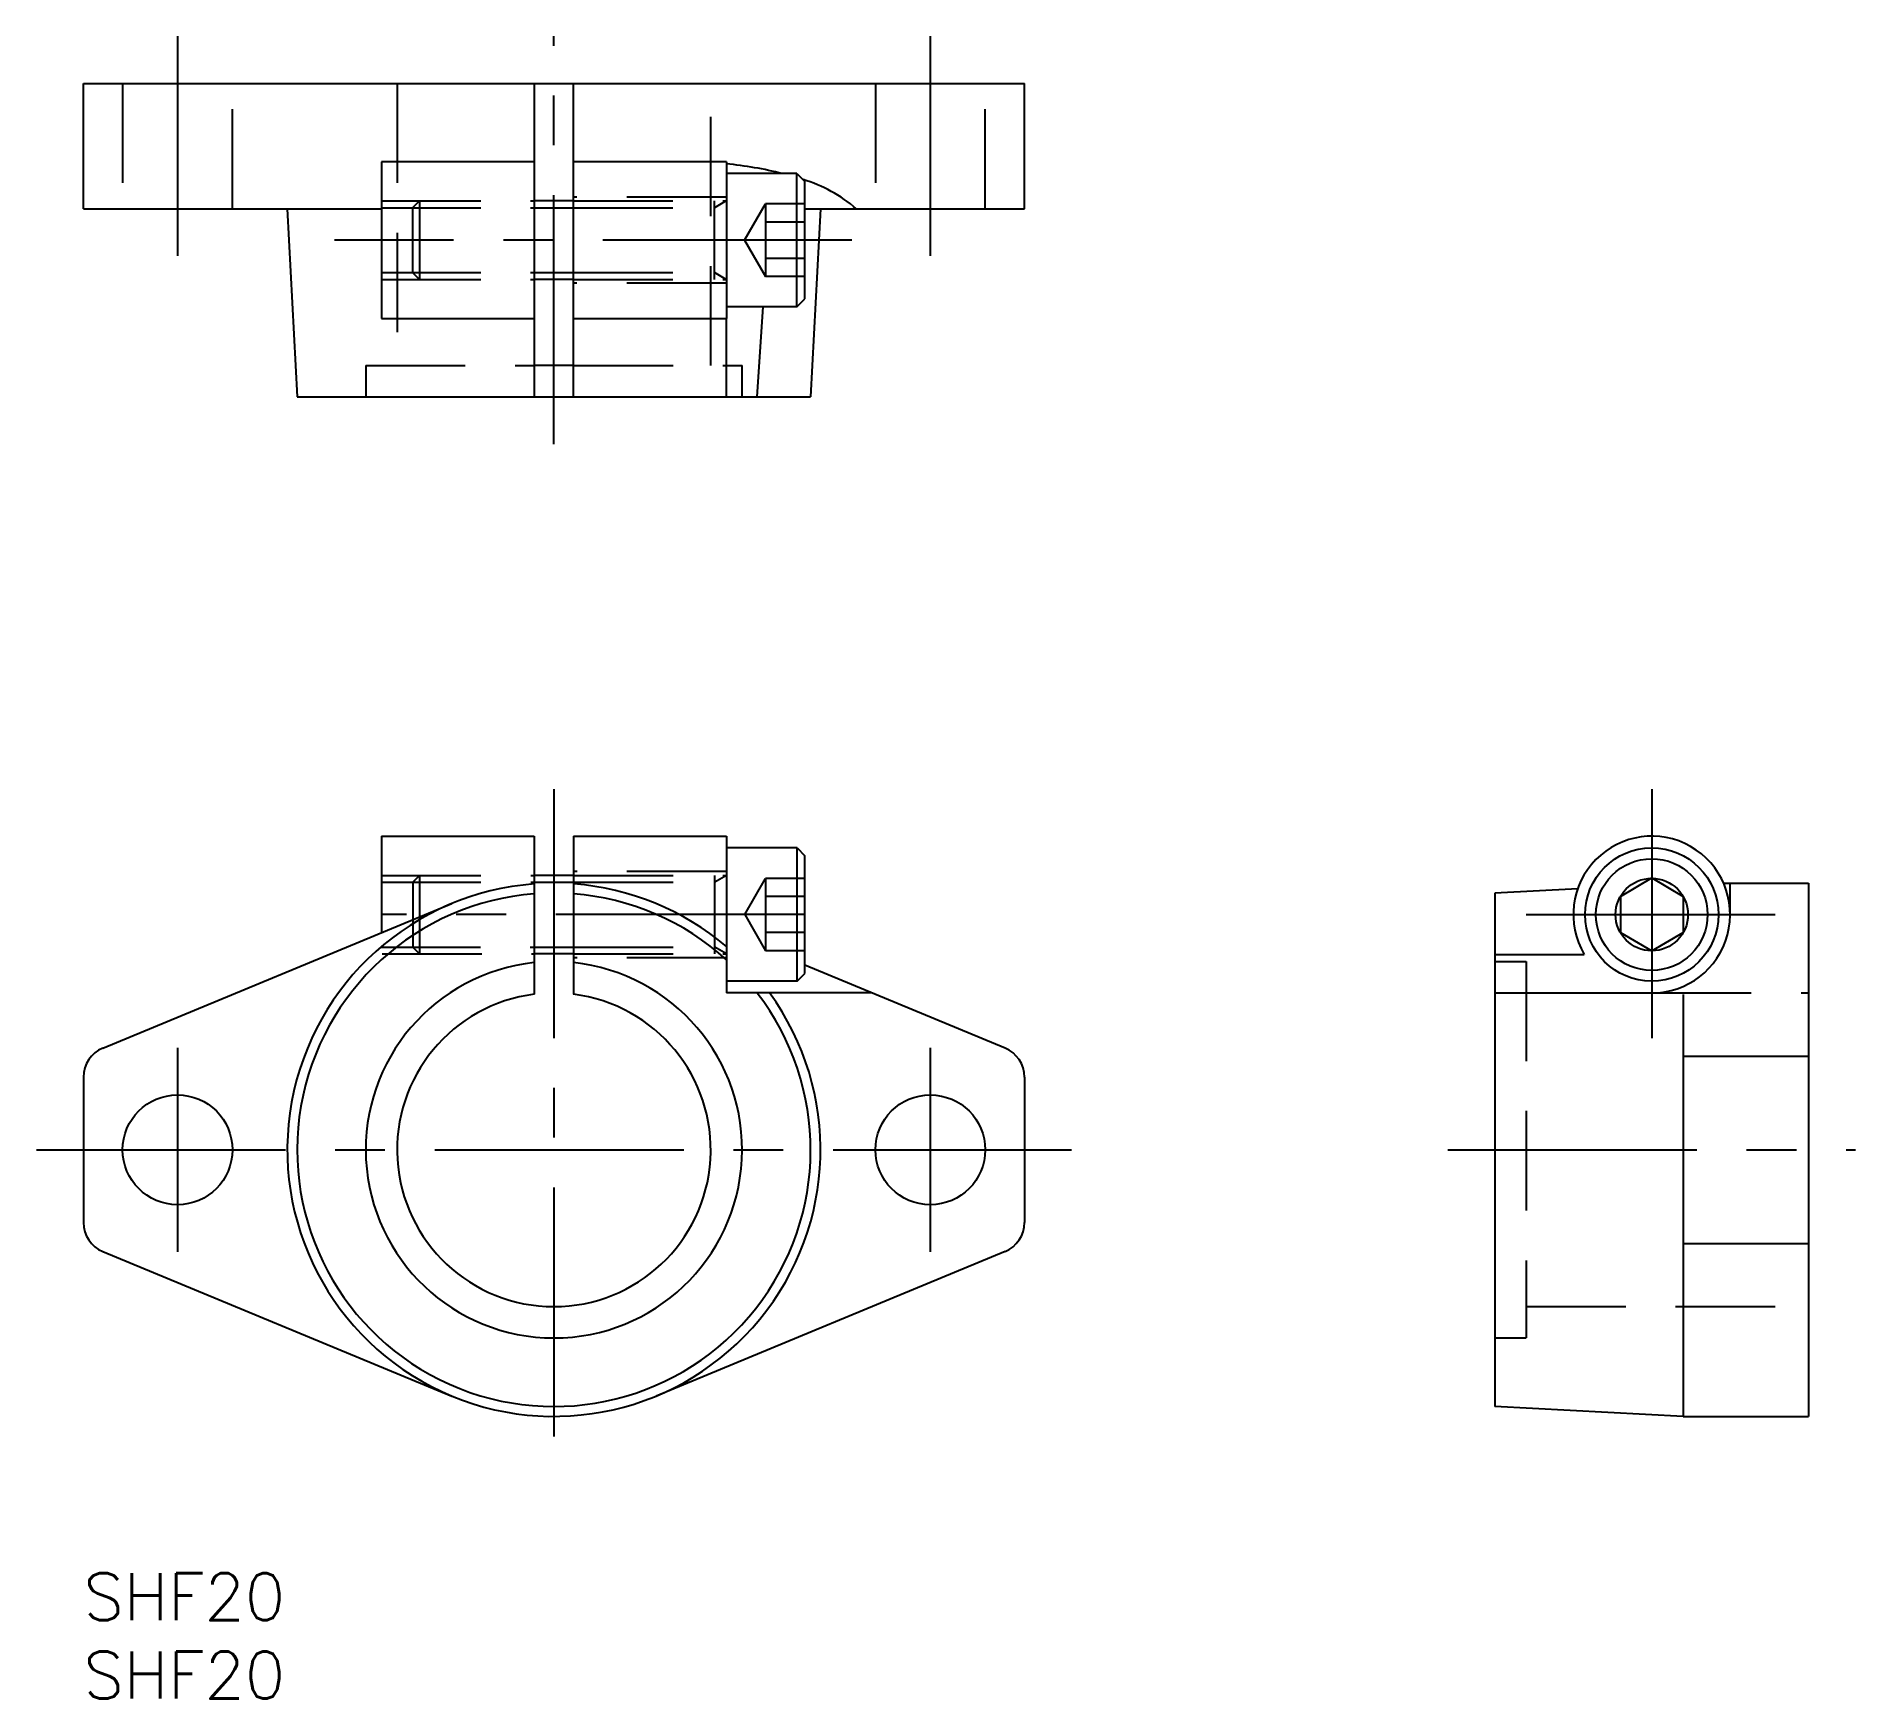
# Model space of a CAD drawing. Extents: x -3 to 113, y -8 to 98.
import ezdxf

# ---------------------------------------------------------------- set-up
doc = ezdxf.new("R2010")
doc.units = 0
doc.header["$LTSCALE"] = 0.5
doc.linetypes.add('CENTER', pattern=[50.8, 31.75, -6.35, 6.35, -6.35])
doc.linetypes.add('DASHED', pattern=[19.05, 12.7, -6.35])
for name, color, linetype in [('MSM_CENTER', 1, 'CENTER'), ('MSM_CONTINUOUS', 7, 'CONTINUOUS'), ('MSM_DASHED', 4, 'DASHED'), ('MSM_NARROW', 5, 'CONTINUOUS'), ('MSM_PART_NUMBER', 7, 'CONTINUOUS')]:
    doc.layers.add(name, color=color, linetype=linetype)
doc.styles.get("Standard").update_dxf_attribs({"font": 'txt.shx', "height": 3, "bigfont": 'bigfont.shx'})

# ---------------------------------------------------------------- blocks, each defined once
blk = doc.blocks.new('*U14')
at = {"layer": 'MSM_PART_NUMBER'}
blk.add_text('SHF20', height=3, dxfattribs=at).set_placement((0, -3))
blk = doc.blocks.new('*U15')
at = {"layer": 'MSM_PART_NUMBER'}
blk.add_text('SHF20', height=3, dxfattribs=at).set_placement((0, -8))

msp = doc.modelspace()

# ---------------------------------------------------------------- linework, layer by layer
at = {"layer": 'MSM_CENTER'}
for p, q in [((6, 98.01), (6, 84.01)), ((30, 72.01), (30, 98.01)), ((54, 98.01), (54, 84.01)), ((49, 85.01), (16, 85.01)), ((30, 50), (30, 8)), ((100, 50), (100, 34)), ((46, 42), (19, 42)), ((92, 42), (108, 42)), ((6, 33.5), (6, 20.5)), ((54, 33.5), (54, 20.5)), ((-3, 27), (63, 27)), ((87, 27), (113, 27))]:
    msp.add_line(p, q, dxfattribs=at)
at = {"layer": 'MSM_CONTINUOUS'}
for p, q in [((0, 87.01), (0, 95.01)), ((0, 95.01), (60, 95.01)), ((28.75, 95.01), (28.75, 75.01)), ((31.25, 75.01), (31.25, 95.01)), ((60, 87.01), (60, 95.01)), ((28.75, 90.01), (19, 90.01)), ((19, 90.01), (19, 80.01)), ((41, 90.01), (31.25, 90.01)), ((41, 90.01), (41, 80.01)), ((45.49, 89.26), (40.99, 89.26)), ((45.49, 80.76), (45.49, 89.26)), ((45.49, 89.26), (45.99, 88.76)), ((45.99, 81.26), (45.99, 88.76)), ((0, 87.01), (19, 87.01)), ((13, 87.01), (13.63, 75.01)), ((31.24, 87.51), (28.74, 87.51)), ((46, 87.01), (60, 87.01)), ((47, 87.01), (46.37, 75.01)), ((31.24, 82.51), (28.74, 82.51)), ((45.49, 80.76), (45.99, 81.26)), ((45.49, 80.76), (40.99, 80.76)), ((42.96, 75.01), (43.34, 80.76)), ((19, 80.01), (28.75, 80.01)), ((31.25, 80.01), (41, 80.01)), ((41, 75.01), (41, 80.01)), ((31.25, 77.01), (28.75, 77.01)), ((13.63, 75.01), (46.37, 75.01)), ((19, 47), (28.75, 47)), ((19, 47), (19, 40.84)), ((28.75, 47), (28.75, 36.92)), ((31.25, 47), (31.25, 36.92)), ((31.25, 47), (41, 47)), ((41, 47), (41, 37)), ((45.5, 46.25), (41, 46.25)), ((45.5, 37.75), (45.5, 46.25)), ((45.5, 46.25), (46, 45.75)), ((46, 38.25), (46, 45.75)), ((31.25, 44.5), (28.75, 44.5)), ((98, 43.15), (100, 44.35)), ((100, 44.35), (102, 43.15)), ((95.28, 43.65), (90, 43.37)), ((90, 43.37), (90, 10.63)), ((98, 43.15), (98, 40.85)), ((102, 43.15), (102, 40.85)), ((104.58, 44), (110, 44)), ((105, 42), (105, 44)), ((110, 44), (110, 10)), ((1.23, 33.49), (23.49, 42.7)), ((98, 40.85), (100, 39.69)), ((100, 39.69), (102, 40.85)), ((31.25, 39.5), (28.75, 39.5)), ((90, 39.46), (95.7, 39.46)), ((58.77, 33.49), (46, 38.77)), ((45.5, 37.75), (41, 37.75)), ((45.5, 37.75), (46, 38.25)), ((50.28, 37), (41, 37)), ((90, 37), (100, 37)), ((102, 36.9), (102, 10)), ((102, 32.97), (110, 32.97)), ((0, 31.64), (0, 22.36)), ((60, 31.64), (60, 22.36)), ((102, 21.03), (110, 21.03)), ((1.23, 20.51), (23.49, 11.29)), ((58.77, 20.51), (36.51, 11.29)), ((102, 10), (90, 10.63)), ((102, 10), (110, 10))]:
    msp.add_line(p, q, dxfattribs=at)
for centre, radius in [((100, 42), 4.25), ((100, 42), 3.56), ((100, 42), 2.31), ((6, 27), 3.5), ((54, 27), 3.5)]:
    msp.add_circle(centre, radius, dxfattribs=at)
for centre, radius, start, end in [((38.61, 65.35), 24.64, 76.0141, 84.4429), ((43.29, 80.13), 9.12, 48.9402, 73.479), ((100, 42), 5, 270, 210.5757), ((30, 27), 17, 94.2167, 36.0319), ((30, 27), 16.37, 94.379, 37.6497), ((30, 27), 16.37, 47.7849, 85.621), ((30, 27), 17, 49.6749, 85.6862), ((30, 27), 12, 95.9792, 84.0208), ((30, 27), 10, 97.1808, 82.8192), ((2, 31.64), 2, 112.5, 180), ((58, 31.64), 2, 0, 67.5), ((2, 22.36), 2, 180, 247.5), ((58, 22.36), 2, 292.5, 0)]:
    msp.add_arc(centre, radius, start, end, dxfattribs=at)
at = {"layer": 'MSM_DASHED'}
for p, q in [((2.5, 95.01), (2.5, 87.01)), ((9.5, 87.01), (9.5, 95.01)), ((20, 95.01), (20, 77.01)), ((40, 77.01), (40, 95.01)), ((50.5, 95.01), (50.5, 87.01)), ((57.5, 87.01), (57.5, 95.01)), ((18.99, 87.51), (28.74, 87.51)), ((18.99, 87.07), (28.74, 87.07)), ((21.43, 87.51), (20.99, 87.07)), ((20.99, 87.07), (20.99, 82.94)), ((21.43, 87.51), (21.43, 82.51)), ((40.99, 87.76), (31.24, 87.76)), ((31.24, 87.51), (40.99, 87.51)), ((31.24, 87.07), (40.24, 87.07)), ((40.24, 82.51), (40.24, 87.51)), ((40.99, 87.51), (40.24, 87.07)), ((42.16, 85.01), (43.49, 87.32)), ((43.49, 87.32), (43.49, 82.7)), ((45.99, 87.32), (43.49, 87.32)), ((45.99, 86.16), (43.49, 86.16)), ((42.16, 85.01), (43.49, 82.7)), ((45.99, 83.85), (43.49, 83.85)), ((18.99, 82.94), (28.74, 82.94)), ((18.99, 82.51), (28.74, 82.51)), ((20.99, 82.94), (21.43, 82.51)), ((31.24, 82.94), (40.24, 82.94)), ((31.24, 82.51), (40.99, 82.51)), ((40.99, 82.51), (40.24, 82.94)), ((45.99, 82.7), (43.49, 82.7)), ((40.99, 82.26), (31.24, 82.26)), ((18, 77.01), (18, 75.01)), ((18, 77.01), (28.75, 77.01)), ((31.25, 77.01), (42, 77.01)), ((42, 75.01), (42, 77.01)), ((19, 44.5), (28.75, 44.5)), ((21.43, 44.5), (21, 44.07)), ((21.43, 44.5), (21.43, 39.5)), ((41, 44.75), (31.25, 44.75)), ((31.25, 44.5), (41, 44.5)), ((40.25, 39.5), (40.25, 44.5)), ((41, 44.5), (40.25, 44.07)), ((42.17, 42), (43.5, 44.31)), ((43.5, 44.31), (43.5, 39.69)), ((46, 44.31), (43.5, 44.31)), ((19, 44.07), (28.75, 44.07)), ((21, 44.07), (21, 39.93)), ((31.25, 44.07), (40.25, 44.07)), ((46, 43.15), (43.5, 43.15)), ((42.17, 42), (43.5, 39.69)), ((46, 40.85), (43.5, 40.85)), ((18.97, 39.93), (28.75, 39.93)), ((19.05, 39.5), (28.75, 39.5)), ((21, 39.93), (21.43, 39.5)), ((31.25, 39.93), (40.25, 39.93)), ((31.25, 39.5), (41, 39.5)), ((41, 39.5), (40.25, 39.93)), ((46, 39.69), (43.5, 39.69)), ((41, 39.25), (31.25, 39.25)), ((90, 39), (92, 39)), ((92, 39), (92, 15)), ((100, 37), (110, 37)), ((92, 17), (110, 17)), ((90, 15), (92, 15))]:
    msp.add_line(p, q, dxfattribs=at)
at = {"layer": 'MSM_NARROW'}
for p, q in [((28.74, 87.07), (31.24, 87.07)), ((28.74, 82.94), (31.24, 82.94)), ((28.75, 44.07), (31.25, 44.07)), ((28.75, 39.93), (31.25, 39.93))]:
    msp.add_line(p, q, dxfattribs=at)

# ---------------------------------------------------------------- block references
at = {"layer": 'MSM_CONTINUOUS'}
for name in ['*U14', '*U15']:
    msp.add_blockref(name, (0, 0), dxfattribs=at)

doc.saveas('drawing.dxf')
